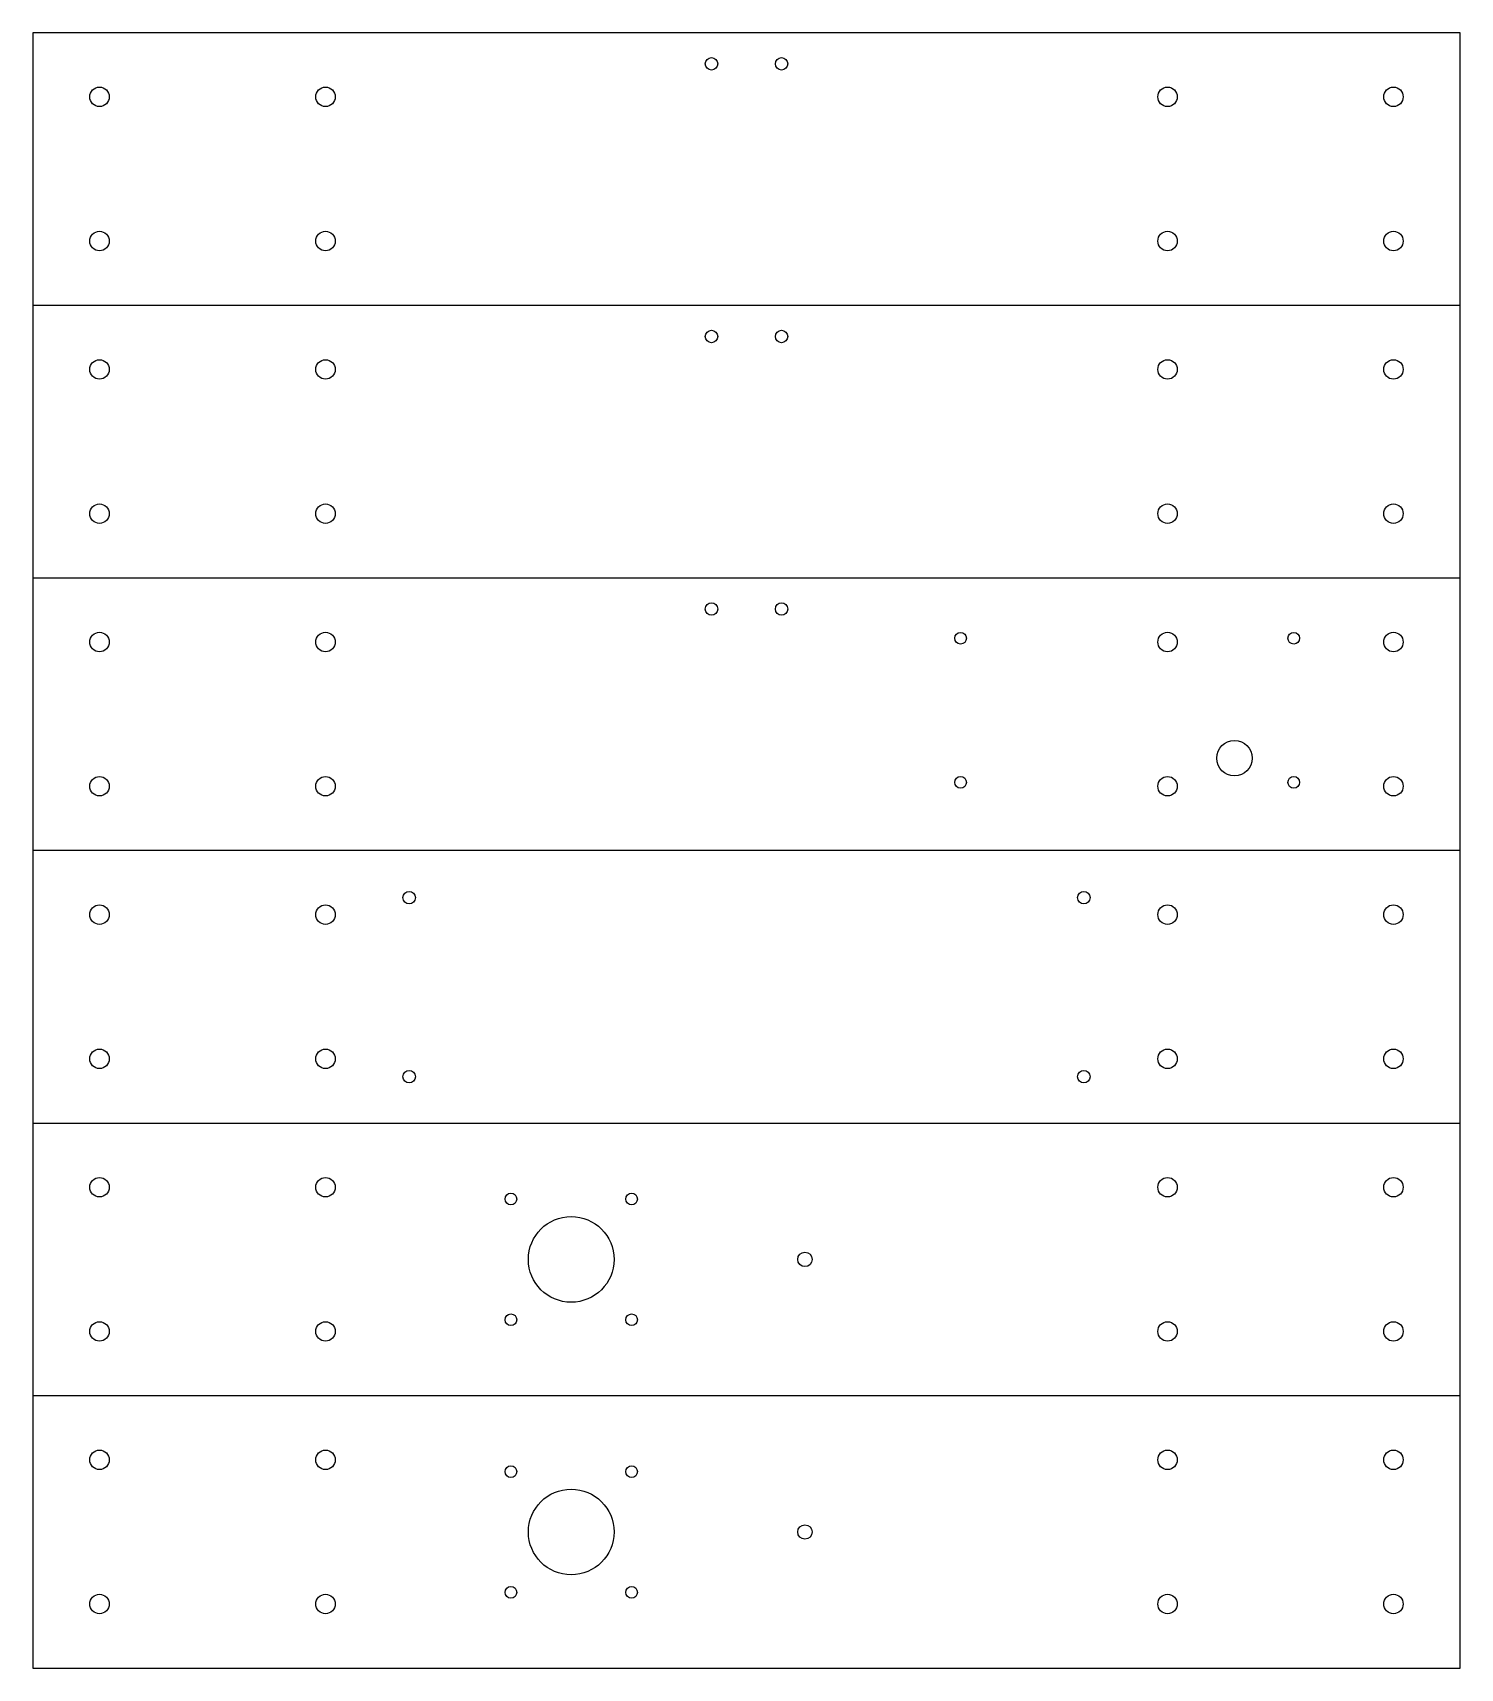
# Model space of a CAD drawing. Extents: x 769 to 1135, y -305 to 115.
import ezdxf

# ---------------------------------------------------------------- set-up
doc = ezdxf.new("R2010")
doc.units = 0
doc.header["$MEASUREMENT"] = 0
doc.layers.add('LASERCUTPIECES$LASERCUT_10', color=3, linetype='CONTINUOUS')

msp = doc.modelspace()

# ---------------------------------------------------------------- linework, layer by layer
at = {"layer": 'LASERCUTPIECES$LASERCUT_10'}
for p, q in [((768.81, 115.01), (768.81, 45.01)), ((1135.34, 115.01), (768.81, 115.01)), ((1135.34, 45.01), (1135.34, 115.01)), ((768.81, 45.01), (1135.34, 45.01)), ((768.81, 45.01), (768.81, -24.99)), ((1135.34, -24.99), (1135.34, 45.01)), ((768.81, -24.99), (1135.34, -24.99)), ((768.81, -24.99), (768.81, -94.99)), ((1135.34, -94.99), (1135.34, -24.99)), ((1135.34, -94.99), (768.81, -94.99)), ((768.81, -94.99), (768.81, -164.99)), ((1135.34, -164.99), (1135.34, -94.99)), ((768.81, -164.99), (1135.34, -164.99)), ((768.81, -164.99), (768.81, -234.99)), ((1135.34, -234.99), (1135.34, -164.99)), ((768.81, -234.99), (768.81, -304.99)), ((1135.34, -234.99), (768.81, -234.99)), ((1135.34, -304.99), (1135.34, -234.99)), ((768.81, -304.99), (1135.34, -304.99))]:
    msp.add_line(p, q, dxfattribs=at)
for centre, radius in [((943.08, 107.01), 1.6), ((961.08, 107.01), 1.6), ((785.97, 98.54), 2.5), ((843.98, 98.54), 2.5), ((1060.18, 98.54), 2.5), ((1118.18, 98.54), 2.5), ((785.97, 61.51), 2.5), ((843.98, 61.51), 2.5), ((1060.18, 61.51), 2.5), ((1118.18, 61.51), 2.5), ((943.08, 37.01), 1.6), ((961.08, 37.01), 1.6), ((785.97, 28.54), 2.5), ((843.98, 28.54), 2.5), ((1060.18, 28.54), 2.5), ((1118.18, 28.54), 2.5), ((785.97, -8.49), 2.5), ((843.98, -8.49), 2.5), ((1060.18, -8.49), 2.5), ((1118.18, -8.49), 2.5), ((943.08, -32.99), 1.6), ((961.08, -32.99), 1.6), ((785.97, -41.46), 2.5), ((843.98, -41.46), 2.5), ((1007.04, -40.49), 1.5), ((1060.18, -41.46), 2.5), ((1092.59, -40.49), 1.5), ((1118.18, -41.46), 2.5), ((1077.36, -71.28), 4.55), ((785.97, -78.49), 2.5), ((843.98, -78.49), 2.5), ((1007.04, -77.49), 1.5), ((1060.18, -78.49), 2.5), ((1092.59, -77.49), 1.5), ((1118.18, -78.49), 2.5), ((785.97, -111.46), 2.5), ((843.98, -111.46), 2.5), ((865.48, -107.09), 1.6), ((1038.68, -107.09), 1.6), ((1060.18, -111.46), 2.5), ((1118.18, -111.46), 2.5), ((785.97, -148.49), 2.5), ((843.98, -148.49), 2.5), ((1060.18, -148.49), 2.5), ((1118.18, -148.49), 2.5), ((865.48, -153.08), 1.6), ((1038.68, -153.08), 1.6), ((785.97, -181.46), 2.5), ((843.98, -181.46), 2.5), ((1060.18, -181.46), 2.5), ((1118.18, -181.46), 2.5), ((891.58, -184.49), 1.5), ((922.58, -184.49), 1.5), ((907.08, -199.99), 11), ((967.08, -199.99), 1.85), ((891.58, -215.49), 1.5), ((922.58, -215.49), 1.5), ((785.97, -218.49), 2.5), ((843.98, -218.49), 2.5), ((1060.18, -218.49), 2.5), ((1118.18, -218.49), 2.5), ((785.97, -251.46), 2.5), ((843.98, -251.46), 2.5), ((1060.18, -251.46), 2.5), ((1118.18, -251.46), 2.5), ((891.58, -254.49), 1.5), ((922.58, -254.49), 1.5), ((907.08, -269.99), 11), ((967.08, -269.99), 1.85), ((891.58, -285.49), 1.5), ((922.58, -285.49), 1.5), ((785.97, -288.49), 2.5), ((843.98, -288.49), 2.5), ((1060.18, -288.49), 2.5), ((1118.18, -288.49), 2.5)]:
    msp.add_circle(centre, radius, dxfattribs=at)

doc.saveas('drawing.dxf')
